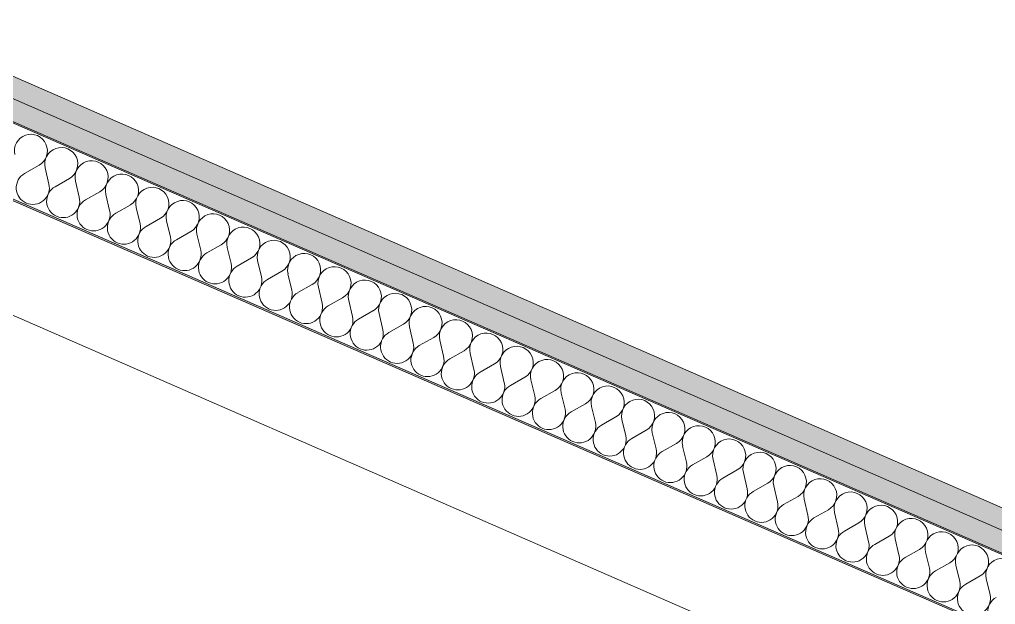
# Model space of a CAD drawing. Header units: millimetres. Extents: x -50172 to 74273, y -80883 to 11206.
# Drawn here: x -41749 to -41047, y -61484 to -61063 of the extents above; entities that cross this region are included whole.
import ezdxf
from ezdxf.enums import TextEntityAlignment as Align

# ---------------------------------------------------------------- set-up
doc = ezdxf.new("R2010")
doc.units = ezdxf.units.MM
doc.header["$MEASUREMENT"] = 0
doc.linetypes.add('Double Dashed', pattern=[1093.611073, 529.166651, -211.666656, 141.111112, -211.666656])
for name, color, linetype in [('A-25-M_Wall_Ext', 7, 'Continuous'), ('New_A-15-MG_Structural_Grid_Phase_2', 7, 'Continuous'), ('New_A-20-M_Floor_Slab', 7, 'Continuous'), ('New_A-25-M_Wall_Int', 7, 'Continuous')]:
    doc.layers.add(name, color=color, linetype=linetype)
for name, color, linetype, lineweight in [('A-25-M_Wall_Ext_Pen_No__1', 7, 'Continuous', 13), ('New_A-20-M_Floor_Slab_Pen_No__89', 8, 'Continuous', 20), ('New_A-25-M_Wall_Int_Pen_No__1', 7, 'Continuous', 13), ('New_A-25-M_Wall_Int_Pen_No__150', 7, 'Continuous', 0)]:
    doc.layers.add(name, color=color, linetype=linetype, lineweight=lineweight)
for name, color, linetype, lineweight, true_color in [('A-25-M_Wall_Ext_Pen_No__107', 7, 'Continuous', 15, 0xa6a6a6), ('New_A-15-MG_Structural_Grid_Phase_2_Pen_No__222', 7, 'Continuous', 13, 0x65af33), ('New_A-25-M_Wall_Int_Pen_No__107', 7, 'Continuous', 15, 0xa6a6a6), ('New_A-25-M_Wall_Int_Pen_No__81', 7, 'Continuous', 20, 0x6a6a6a)]:
    doc.layers.add(name, color=color, linetype=linetype, lineweight=lineweight, true_color=true_color)
doc.styles.add('GENERATED_STYLE_4', font='')
doc.styles.get('GENERATED_STYLE_4').set_extended_font_data('Swis721 BT')

# ---------------------------------------------------------------- blocks, each defined once
blk = doc.blocks.new('Slab_72_1', base_point=(-42333.29, -61441.2))
at = {"layer": 'New_A-20-M_Floor_Slab_Pen_No__89', "linetype": 'Continuous', "flags": 128}
blk.add_lwpolyline([(-42333.29, -61441.2), (-41972.22, -61401.42), (-41891.31, -61215.87), (-38443.39, -62719.34), (-39389.38, -64888.81), (-38066.61, -65465.6), (-36669.45, -66074.83), (-37137.69, -67148.64), (-37136.69, -67149.07), (-38218.56, -69630.14, -0.146996), (-40926.49, -67202.74, -0.080916), (-41673.87, -65403.74, -0.028315)], format="xyb", close=True, dxfattribs=at)
blk = doc.blocks.new('*X349')
at = {"layer": 'New_A-25-M_Wall_Int_Pen_No__150', "linetype": 'Continuous'}
for p, q in [((-41735, -61168.1), (-41745.35, -61173.98)), ((-41730.63, -61170), (-41727.89, -61181.59)), ((-41713.17, -61177.62), (-41723.53, -61183.49)), ((-41708.81, -61179.52), (-41706.07, -61191.1)), ((-41691.35, -61187.13), (-41701.7, -61193.01)), ((-41686.98, -61189.03), (-41684.24, -61200.62)), ((-41669.52, -61196.65), (-41679.88, -61202.52)), ((-41665.16, -61198.55), (-41662.42, -61210.13)), ((-41647.7, -61206.16), (-41658.05, -61212.04)), ((-41643.33, -61208.06), (-41640.59, -61219.65)), ((-41625.87, -61215.68), (-41636.23, -61221.55)), ((-41621.51, -61217.58), (-41618.76, -61229.16)), ((-41604.05, -61225.19), (-41614.4, -61231.07)), ((-41599.68, -61227.09), (-41596.94, -61238.68)), ((-41582.22, -61234.71), (-41592.57, -61240.58)), ((-41577.86, -61236.61), (-41575.11, -61248.2)), ((-41560.39, -61244.22), (-41570.75, -61250.1)), ((-41556.03, -61246.13), (-41553.29, -61257.71)), ((-41538.57, -61253.74), (-41548.92, -61259.61)), ((-41534.2, -61255.64), (-41531.46, -61267.23)), ((-41516.74, -61263.25), (-41527.1, -61269.13)), ((-41512.38, -61265.16), (-41509.64, -61276.74)), ((-41494.92, -61272.77), (-41505.27, -61278.64)), ((-41490.55, -61274.67), (-41487.81, -61286.26)), ((-41473.09, -61282.28), (-41483.45, -61288.16)), ((-41468.73, -61284.19), (-41465.99, -61295.77)), ((-41451.27, -61291.8), (-41461.62, -61297.67)), ((-41446.9, -61293.7), (-41444.16, -61305.29)), ((-41429.44, -61301.31), (-41439.8, -61307.19)), ((-41425.08, -61303.22), (-41422.34, -61314.8)), ((-41407.62, -61310.83), (-41417.97, -61316.71)), ((-41403.25, -61312.73), (-41400.51, -61324.32)), ((-41385.79, -61320.34), (-41396.14, -61326.22)), ((-41381.43, -61322.25), (-41378.68, -61333.83)), ((-41363.97, -61329.86), (-41374.32, -61335.74)), ((-41359.6, -61331.76), (-41356.86, -61343.35)), ((-41342.14, -61339.38), (-41352.49, -61345.25)), ((-41337.77, -61341.28), (-41335.03, -61352.86)), ((-41320.31, -61348.89), (-41330.67, -61354.77)), ((-41315.95, -61350.79), (-41313.21, -61362.38)), ((-41298.49, -61358.41), (-41308.84, -61364.28)), ((-41294.12, -61360.31), (-41291.38, -61371.89)), ((-41276.66, -61367.92), (-41287.02, -61373.8)), ((-41272.3, -61369.82), (-41269.56, -61381.41)), ((-41254.84, -61377.44), (-41265.19, -61383.31)), ((-41250.47, -61379.34), (-41247.73, -61390.92)), ((-41233.01, -61386.95), (-41243.37, -61392.83)), ((-41228.65, -61388.85), (-41225.91, -61400.44)), ((-41211.19, -61396.47), (-41221.54, -61402.34)), ((-41206.82, -61398.37), (-41204.08, -61409.96)), ((-41189.36, -61405.98), (-41199.71, -61411.86)), ((-41185, -61407.89), (-41182.25, -61419.47)), ((-41167.54, -61415.5), (-41177.89, -61421.37)), ((-41163.17, -61417.4), (-41160.43, -61428.99)), ((-41145.71, -61425.01), (-41156.06, -61430.89)), ((-41141.35, -61426.92), (-41138.6, -61438.5)), ((-41123.88, -61434.53), (-41134.24, -61440.4)), ((-41119.52, -61436.43), (-41116.78, -61448.02)), ((-41102.06, -61444.04), (-41112.41, -61449.92)), ((-41097.69, -61445.95), (-41094.95, -61457.53)), ((-41080.23, -61453.56), (-41090.59, -61459.43)), ((-41075.87, -61455.46), (-41073.13, -61467.05)), ((-41058.41, -61463.07), (-41068.76, -61468.95)), ((-41054.04, -61464.98), (-41051.3, -61476.56))]:
    blk.add_line(p, q, dxfattribs=at)
for centre, start, end in [((-41740.87, -61157.75), 299.57428, 193.31407), ((-41719.05, -61167.26), 299.57428, 193.31407), ((-41697.22, -61176.78), 299.57428, 193.31407), ((-41739.48, -61184.33), 119.57428, 246.44418), ((-41675.4, -61186.29), 299.57428, 193.31407), ((-41739.48, -61184.33), 246.44418, 13.31407), ((-41717.65, -61193.84), 119.57428, 246.44418), ((-41653.57, -61195.81), 299.57428, 193.31407), ((-41717.65, -61193.84), 246.44418, 13.31407), ((-41695.83, -61203.36), 119.57428, 246.44418), ((-41631.75, -61205.32), 299.57428, 193.31407), ((-41695.83, -61203.36), 246.44418, 13.31407), ((-41674, -61212.88), 119.57428, 246.44418), ((-41609.92, -61214.84), 299.57428, 193.31407), ((-41674, -61212.88), 246.44418, 13.31407), ((-41652.17, -61222.39), 119.57428, 246.44418), ((-41588.1, -61224.35), 299.57428, 193.31407), ((-41652.17, -61222.39), 246.44418, 13.31407), ((-41630.35, -61231.91), 119.57428, 246.44418), ((-41566.27, -61233.87), 299.57428, 193.31407), ((-41630.35, -61231.91), 246.44418, 13.31407), ((-41608.52, -61241.42), 119.57428, 246.44418), ((-41544.44, -61243.38), 299.57428, 193.31407), ((-41608.52, -61241.42), 246.44418, 13.31407), ((-41586.7, -61250.94), 119.57428, 246.44418), ((-41522.62, -61252.9), 299.57428, 193.31407), ((-41586.7, -61250.94), 246.44418, 13.31407), ((-41564.87, -61260.45), 119.57428, 246.44418), ((-41500.79, -61262.41), 299.57428, 193.31407), ((-41564.87, -61260.45), 246.44418, 13.31407), ((-41543.05, -61269.97), 119.57428, 246.44418), ((-41478.97, -61271.93), 299.57428, 193.31407), ((-41543.05, -61269.97), 246.44418, 13.31407), ((-41521.22, -61279.48), 119.57428, 246.44418), ((-41457.14, -61281.45), 299.57428, 193.31407), ((-41521.22, -61279.48), 246.44418, 13.31407), ((-41499.4, -61289), 119.57428, 246.44418), ((-41435.32, -61290.96), 299.57428, 193.31407), ((-41499.4, -61289), 246.44418, 13.31407), ((-41477.57, -61298.51), 119.57428, 246.44418), ((-41413.49, -61300.48), 299.57428, 193.31407), ((-41477.57, -61298.51), 246.44418, 13.31407), ((-41455.75, -61308.03), 119.57428, 246.44418), ((-41391.67, -61309.99), 299.57428, 193.31407), ((-41455.75, -61308.03), 246.44418, 13.31407), ((-41433.92, -61317.54), 119.57428, 246.44418), ((-41369.84, -61319.51), 299.57428, 193.31407), ((-41433.92, -61317.54), 246.44418, 13.31407), ((-41412.09, -61327.06), 119.57428, 246.44418), ((-41348.02, -61329.02), 299.57428, 193.31407), ((-41412.09, -61327.06), 246.44418, 13.31407), ((-41390.27, -61336.57), 119.57428, 246.44418), ((-41326.19, -61338.54), 299.57428, 193.31407), ((-41390.27, -61336.57), 246.44418, 13.31407), ((-41368.44, -61346.09), 119.57428, 246.44418), ((-41304.36, -61348.05), 299.57428, 193.31407), ((-41368.44, -61346.09), 246.44418, 13.31407), ((-41346.62, -61355.6), 119.57428, 246.44418), ((-41282.54, -61357.57), 299.57428, 193.31407), ((-41346.62, -61355.6), 246.44418, 13.31407), ((-41324.79, -61365.12), 119.57428, 246.44418), ((-41260.71, -61367.08), 299.57428, 193.31407), ((-41324.79, -61365.12), 246.44418, 13.31407), ((-41302.97, -61374.64), 119.57428, 246.44418), ((-41238.89, -61376.6), 299.57428, 193.31407), ((-41302.97, -61374.64), 246.44418, 13.31407), ((-41281.14, -61384.15), 119.57428, 246.44418), ((-41217.06, -61386.11), 299.57428, 193.31407), ((-41281.14, -61384.15), 246.44418, 13.31407), ((-41259.32, -61393.67), 119.57428, 246.44418), ((-41195.24, -61395.63), 299.57428, 193.31407), ((-41259.32, -61393.67), 246.44418, 13.31407), ((-41237.49, -61403.18), 119.57428, 246.44418), ((-41173.41, -61405.14), 299.57428, 193.31407), ((-41237.49, -61403.18), 246.44418, 13.31407), ((-41215.66, -61412.7), 119.57428, 246.44418), ((-41151.59, -61414.66), 299.57428, 193.31407), ((-41215.66, -61412.7), 246.44418, 13.31407), ((-41193.84, -61422.21), 119.57428, 246.44418), ((-41129.76, -61424.17), 299.57428, 193.31407), ((-41193.84, -61422.21), 246.44418, 13.31407), ((-41172.01, -61431.73), 119.57428, 246.44418), ((-41107.93, -61433.69), 299.57428, 193.31407), ((-41172.01, -61431.73), 246.44418, 13.31407), ((-41150.19, -61441.24), 119.57428, 246.44418), ((-41086.11, -61443.21), 299.57428, 193.31407), ((-41150.19, -61441.24), 246.44418, 13.31407), ((-41128.36, -61450.76), 119.57428, 246.44418), ((-41064.28, -61452.72), 299.57428, 193.31407), ((-41128.36, -61450.76), 246.44418, 13.31407), ((-41106.54, -61460.27), 119.57428, 246.44418), ((-41042.46, -61462.24), 299.57428, 193.31407), ((-41106.54, -61460.27), 246.44418, 13.31407), ((-41084.71, -61469.79), 119.57428, 246.44418), ((-41084.71, -61469.79), 246.44418, 13.31407), ((-41062.89, -61479.3), 119.57428, 246.44418), ((-41062.89, -61479.3), 246.44418, 13.31407), ((-41041.06, -61488.82), 119.57428, 246.44418)]:
    blk.add_arc(centre, 11.9, start, end, dxfattribs=at)
blk = doc.blocks.new('Wall_53_1', base_point=(-38372.79, -62578.03))
at = {"layer": 'New_A-25-M_Wall_Int_Pen_No__107', "linetype": 'Continuous'}
for points in [[(-38699.13, -62435.76), (-45047.68, -59667.97), (-45053.68, -59681.72), (-38705.12, -62449.51)], [(-38705.12, -62449.51), (-45053.68, -59681.72), (-45059.67, -59695.47), (-38711.12, -62463.26)]]:
    blk.add_hatch(color=256, dxfattribs=at).paths.add_polyline_path(points)
at = {"layer": 'New_A-25-M_Wall_Int_Pen_No__81', "linetype": 'Continuous', "lineweight": 0, "true_color": 0x353535}
for points in [[(-38711.12, -62463.26), (-45059.67, -59695.47), (-45060.07, -59696.39), (-38711.52, -62464.17)], [(-44550.34, -59974.25), (-38731.9, -62510.92), (-38731.5, -62510), (-44549.94, -59973.33)]]:
    blk.add_hatch(color=250, dxfattribs=at).paths.add_polyline_path(points)
at = {"layer": 'New_A-25-M_Wall_Int_Pen_No__1', "linetype": 'Continuous'}
for p, q in [((-38705.12, -62449.51), (-45053.68, -59681.72)), ((-38711.52, -62464.17), (-45060.07, -59696.39)), ((-38711.12, -62463.26), (-45059.67, -59695.47)), ((-38731.5, -62510), (-44549.94, -59973.33))]:
    blk.add_line(p, q, dxfattribs=at)
at = {"layer": 'New_A-25-M_Wall_Int_Pen_No__1', "linetype": 'Continuous', "flags": 128}
for points in [[(-38699.13, -62435.76), (-45047.68, -59667.97)], [(-44550.34, -59974.25), (-38731.9, -62510.92)]]:
    blk.add_lwpolyline(points, dxfattribs=at)
at = {"layer": 'New_A-25-M_Wall_Int', "color": 250, "lineweight": 50, "true_color": 0x2a2a2a}
blk.add_blockref('*X349', (0, 0), dxfattribs=at)
blk = doc.blocks.new('Wall_158_1', base_point=(-42568.57, -61112.06))
at = {"layer": 'A-25-M_Wall_Ext_Pen_No__107', "linetype": 'Continuous', "lineweight": 0, "true_color": 0x535353}
for points in [[(-42248.23, -61079.38, 0.02926), (-41554.07, -65375.82), (-41552.13, -65375.36, -0.02926), (-42246.24, -61079.17)], [(-42399.45, -61094.81, 0.02927), (-41702.11, -65410.33), (-41700.16, -65409.87, -0.02927), (-42397.46, -61094.6)]]:
    blk.add_hatch(color=251, dxfattribs=at).paths.add_polyline_path(points)
at = {"layer": 'A-25-M_Wall_Ext_Pen_No__107', "linetype": 'Continuous'}
h = blk.add_hatch(dxfattribs=at)
h.set_pattern_fill('Plaster_0001', color=256, style=0, pattern_type=2)
h.set_pattern_definition([(99.1803, (0, 0), (170.98653, 27.63342), [0, -100]), (99.1803, (-93.47, 35.54), (170.98653, 27.63342), [0, -100])])
h.paths.add_polyline_path([(-42246.24, -61079.17, 0.02926), (-41552.13, -65375.36), (-41537.52, -65371.96, -0.029259), (-42231.32, -61077.65)])
h = blk.add_hatch(dxfattribs=at)
h.set_pattern_fill('Batt_Insulation_0001', color=256, style=0, pattern_type=2)
h.set_pattern_definition([(60, (0, 0), (-43.30127, 25), []), (120, (0, 0), (43.30127, 25), [])])
h.paths.add_polyline_path([(-42516.84, -61106.78, 0.029278), (-41817.04, -65437.12), (-41719.64, -65414.41, -0.029271), (-42417.35, -61096.63)])
h = blk.add_hatch(dxfattribs=at)
h.set_pattern_fill('Plywood_0001', color=256, style=0, pattern_type=2)
h.set_pattern_definition([(0, (0, 0), (0, 200), [])])
h.paths.add_polyline_path([(-42417.35, -61096.63, 0.029271), (-41719.64, -65414.41), (-41702.11, -65410.33, -0.02927), (-42399.45, -61094.81)])
at = {"layer": 'A-25-M_Wall_Ext_Pen_No__1', "linetype": 'Continuous'}
for radius, end in [(37217.42, 192.529709), (37215.42, 192.529677), (37200.42, 192.529439), (37387.42, 192.532402), (37369.42, 192.532118), (37367.42, 192.532086)]:
    blk.add_arc((-5223.03, -57301.65), radius, 185.825796, end, dxfattribs=at)
blk = doc.blocks.new('Standard grid marker_26')
at = {"layer": 'New_A-15-MG_Structural_Grid_Phase_2_Pen_No__222', "linetype": 'Double Dashed'}
blk.add_arc((0, 0), 37050.42, 0, 16.800697, dxfattribs=at)
at = {"layer": 'New_A-15-MG_Structural_Grid_Phase_2_Pen_No__222', "style": 'GENERATED_STYLE_4'}
blk.add_attdef('AC_MarkerText_1', text='', height=350, rotation=160.71411, dxfattribs=at).set_placement((37050.42, -456.61), align=Align.MIDDLE_CENTER)

msp = doc.modelspace()

# ---------------------------------------------------------------- block references
at = {"layer": 'A-25-M_Wall_Ext', "color": 250, "lineweight": 50, "true_color": 0x2a2a2a}
msp.add_blockref('Wall_158_1', (-42568.57, -61112.06), dxfattribs=at)
at = {"layer": 'New_A-15-MG_Structural_Grid_Phase_2', "color": 8, "linetype": 'Continuous', "lineweight": 15, "zscale": 1000, "rotation": 175.7263039143517}
msp.add_blockref('Standard grid marker_26', (-5223.03, -57301.65), dxfattribs=at)
at = {"layer": 'New_A-20-M_Floor_Slab', "color": 8, "linetype": 'Continuous', "lineweight": 20}
msp.add_blockref('Slab_72_1', (-42333.29, -61441.2), dxfattribs=at)
at = {"layer": 'New_A-25-M_Wall_Int', "color": 250, "lineweight": 50, "true_color": 0x2a2a2a}
msp.add_blockref('Wall_53_1', (-38372.79, -62578.03), dxfattribs=at)

doc.saveas('drawing.dxf')
